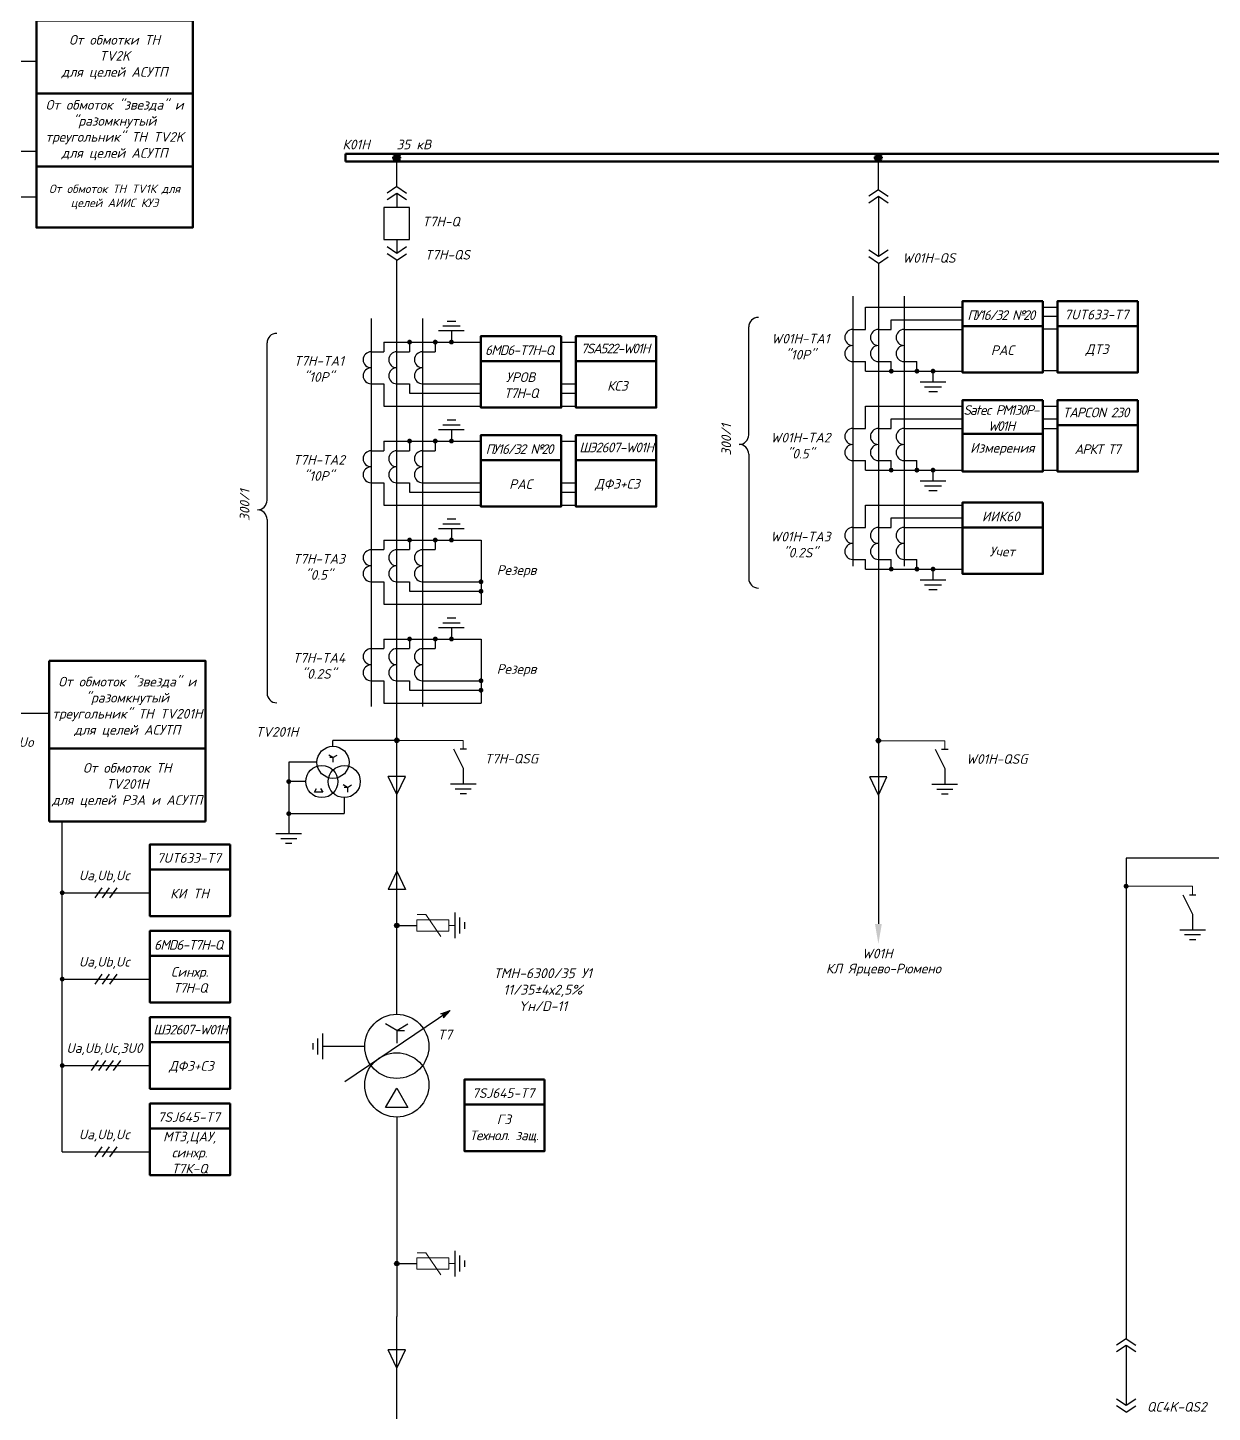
# Model space of a CAD drawing. Header units: millimetres. Extents: x -4534 to -456, y 3875 to 4716.
# Drawn here: x -1539.8 to -1299.8, y 4142.8 to 4423.3 of the extents above; entities that cross this region are included whole.
import ezdxf
from ezdxf.enums import TextEntityAlignment as Align

# ---------------------------------------------------------------- set-up
doc = ezdxf.new("R2010")
doc.units = ezdxf.units.MM
doc.linetypes.add('HIDDEN2', pattern=[0.1875, 0.125, -0.0625])
doc.layers.add('Измерения АСУТП', color=80, linetype='Continuous')
doc.layers.add('РАС АСУТП', color=50, linetype='Continuous')
doc.styles.add('ГОСТ 2.0', font='isocpeur.ttf', dxfattribs={"oblique": 15, "height": 2})
doc.styles.add('ГОСТ 3.0', font='isocpeur.ttf', dxfattribs={"oblique": 15, "height": 3})

# ---------------------------------------------------------------- blocks, each defined once
blk = doc.blocks.new('Точка')
h = blk.add_hatch(color=256)
edge = h.paths.add_edge_path()
edge.add_arc((0, 0), 0.691, 0, 360)
blk.add_circle((0, 0), 0.691)

msp = doc.modelspace()

# ---------------------------------------------------------------- hatches: boundary and pattern name
at = {"linetype": 'HIDDEN2'}
for points in [[(-1464.24, 4396.99, 1), (-1465.78, 4396.99, 1)], [(-1366.67, 4396.99, 1), (-1368.21, 4396.99, 1)]]:
    msp.add_hatch(color=0, dxfattribs=at).paths.add_polyline_path(points)
h = msp.add_hatch(color=0)
h.paths.add_polyline_path([(-1456.11, 4223.53, -0.312627), (-1455.56, 4223.32), (-1454.22, 4224.22)])
h.paths.add_polyline_path([(-1454.22, 4224.22), (-1455.56, 4223.32, -0.317611), (-1455.57, 4222.72)])

# ---------------------------------------------------------------- linework, layer by layer
at = {"color": 0, "lineweight": 50}
for p, q in [((-1475.41, 4397.76), (-1261.25, 4397.76)), ((-1475.41, 4396.22), (-1475.41, 4397.76)), ((-1261.25, 4396.22), (-1475.41, 4396.22)), ((-1535.44, 4277.3), (-1503.78, 4277.3)), ((-1535.44, 4277.3), (-1535.44, 4262.51)), ((-1503.78, 4277.3), (-1503.78, 4262.51)), ((-1535.44, 4262.51), (-1503.78, 4262.51))]:
    msp.add_line(p, q, dxfattribs=at)
at = {"color": 0}
for p, q in [((-1465.01, 4391.11), (-1465.01, 4396.99)), ((-1367.44, 4390.46), (-1367.44, 4396.99)), ((-1465.01, 4391.11), (-1466.96, 4389.81)), ((-1465.01, 4389.73), (-1466.96, 4388.43)), ((-1465.01, 4391.11), (-1463.06, 4389.81)), ((-1465.01, 4389.73), (-1465.01, 4386.91)), ((-1463.06, 4388.43), (-1465.01, 4389.73)), ((-1367.44, 4390.46), (-1369.39, 4389.16)), ((-1367.44, 4390.46), (-1365.49, 4389.16)), ((-1462.41, 4386.91), (-1467.61, 4386.91)), ((-1467.61, 4386.91), (-1467.61, 4380.41)), ((-1462.41, 4380.41), (-1462.41, 4386.91)), ((-1367.44, 4389.08), (-1369.39, 4387.78)), ((-1367.44, 4389.08), (-1367.44, 4386.26)), ((-1365.49, 4387.78), (-1367.44, 4389.08)), ((-1367.44, 4386.26), (-1367.44, 4379.76)), ((-1467.61, 4380.41), (-1462.41, 4380.41)), ((-1465.01, 4377.59), (-1466.96, 4378.89)), ((-1465.01, 4380.41), (-1465.01, 4377.59)), ((-1463.06, 4378.89), (-1465.01, 4377.59)), ((-1367.44, 4379.76), (-1367.44, 4376.94)), ((-1465.01, 4376.21), (-1466.96, 4377.51)), ((-1465.01, 4376.21), (-1463.06, 4377.51)), ((-1465.01, 4223.44), (-1465.01, 4376.21)), ((-1367.44, 4376.94), (-1369.39, 4378.24)), ((-1367.44, 4375.56), (-1369.39, 4376.86)), ((-1365.49, 4378.24), (-1367.44, 4376.94)), ((-1367.44, 4375.56), (-1365.49, 4376.86)), ((-1367.44, 4375.56), (-1367.44, 4241.74)), ((-1370.03, 4362.18), (-1370.03, 4366.71)), ((-1370.03, 4366.71), (-1350.37, 4366.71)), ((-1453.93, 4361.87), (-1453.93, 4359.62)), ((-1372.63, 4362.18), (-1370.03, 4362.18)), ((-1367.44, 4362.18), (-1364.84, 4362.18)), ((-1364.84, 4362.18), (-1364.84, 4364.1)), ((-1362.23, 4362.18), (-1350.37, 4362.18)), ((-1334.13, 4362.29), (-1331.14, 4362.29)), ((-1431.7, 4359.62), (-1428.7, 4359.62)), ((-1470.2, 4357.67), (-1467.6, 4357.67)), ((-1465.01, 4357.67), (-1462.41, 4357.67)), ((-1459.8, 4357.67), (-1457.2, 4357.67)), ((-1372.63, 4355.68), (-1370.03, 4355.68)), ((-1367.44, 4355.68), (-1364.84, 4355.68)), ((-1362.23, 4355.68), (-1359.63, 4355.68)), ((-1356.36, 4351.47), (-1356.36, 4353.73)), ((-1334.13, 4353.84), (-1331.14, 4353.84)), ((-1470.2, 4351.17), (-1467.6, 4351.17)), ((-1467.6, 4351.17), (-1467.6, 4346.63)), ((-1465.01, 4351.17), (-1462.41, 4351.17)), ((-1462.41, 4351.17), (-1462.41, 4349.24)), ((-1459.8, 4351.17), (-1447.94, 4351.17)), ((-1431.7, 4351.17), (-1428.7, 4351.17)), ((-1431.7, 4349.24), (-1428.7, 4349.24)), ((-1467.6, 4346.63), (-1447.94, 4346.63)), ((-1431.7, 4346.63), (-1428.7, 4346.63)), ((-1370.04, 4342.13), (-1370.04, 4346.66)), ((-1370.04, 4346.66), (-1350.38, 4346.66)), ((-1372.64, 4342.13), (-1370.04, 4342.13)), ((-1367.45, 4342.13), (-1364.85, 4342.13)), ((-1364.85, 4342.13), (-1364.85, 4344.05)), ((-1362.24, 4342.13), (-1350.38, 4342.13)), ((-1334.13, 4344.05), (-1331.14, 4344.05)), ((-1453.93, 4341.82), (-1453.93, 4339.57)), ((-1470.2, 4337.62), (-1467.6, 4337.62)), ((-1465.01, 4337.62), (-1462.41, 4337.62)), ((-1459.8, 4337.62), (-1457.2, 4337.62)), ((-1372.64, 4335.63), (-1370.04, 4335.63)), ((-1367.45, 4335.63), (-1364.85, 4335.63)), ((-1362.24, 4335.63), (-1359.64, 4335.63)), ((-1356.37, 4331.42), (-1356.37, 4333.68)), ((-1334.13, 4333.68), (-1331.14, 4333.68)), ((-1470.2, 4331.12), (-1467.6, 4331.12)), ((-1467.6, 4331.12), (-1467.6, 4326.58)), ((-1465.01, 4331.12), (-1462.41, 4331.12)), ((-1462.41, 4331.12), (-1462.41, 4329.19)), ((-1459.8, 4331.12), (-1447.94, 4331.12)), ((-1431.7, 4331.12), (-1428.71, 4331.12)), ((-1467.6, 4326.58), (-1447.94, 4326.58)), ((-1431.7, 4326.58), (-1428.71, 4326.58)), ((-1370.03, 4322.08), (-1370.03, 4326.61)), ((-1370.03, 4326.61), (-1350.37, 4326.61)), ((-1364.84, 4322.08), (-1364.84, 4324)), ((-1453.93, 4321.77), (-1453.93, 4319.52)), ((-1372.63, 4322.08), (-1370.03, 4322.08)), ((-1367.44, 4322.08), (-1364.84, 4322.08)), ((-1362.23, 4322.08), (-1350.37, 4322.08)), ((-1470.2, 4317.57), (-1467.6, 4317.57)), ((-1465.01, 4317.57), (-1462.41, 4317.57)), ((-1459.8, 4317.57), (-1457.2, 4317.57)), ((-1447.94, 4319.52), (-1447.94, 4306.53)), ((-1372.63, 4315.58), (-1370.03, 4315.58)), ((-1367.44, 4315.58), (-1364.84, 4315.58)), ((-1362.23, 4315.58), (-1359.63, 4315.58)), ((-1356.36, 4311.38), (-1356.36, 4313.63)), ((-1470.2, 4311.07), (-1467.6, 4311.07)), ((-1467.6, 4311.07), (-1467.6, 4306.53)), ((-1465.01, 4311.07), (-1462.41, 4311.07)), ((-1462.41, 4311.07), (-1462.41, 4309.14)), ((-1459.8, 4311.07), (-1447.94, 4311.07)), ((-1467.6, 4306.53), (-1447.94, 4306.53)), ((-1453.93, 4301.72), (-1453.93, 4299.47)), ((-1470.2, 4297.52), (-1467.6, 4297.52)), ((-1465.01, 4297.52), (-1462.41, 4297.52)), ((-1459.8, 4297.52), (-1457.2, 4297.52)), ((-1447.94, 4299.47), (-1447.94, 4286.48)), ((-1470.2, 4291.02), (-1467.6, 4291.02)), ((-1467.6, 4291.02), (-1467.6, 4286.48)), ((-1465.01, 4291.02), (-1462.41, 4291.02)), ((-1462.41, 4291.02), (-1462.41, 4289.09)), ((-1459.8, 4291.02), (-1447.94, 4291.02)), ((-1467.6, 4286.48), (-1447.94, 4286.48)), ((-1477.93, 4277.74), (-1477.93, 4278.94)), ((-1465.01, 4278.94), (-1477.93, 4278.94)), ((-1477.93, 4275.47), (-1478.77, 4275.97)), ((-1477.93, 4275.47), (-1478.58, 4275.47)), ((-1477.93, 4275.47), (-1477.09, 4275.97)), ((-1477.93, 4275.47), (-1477.93, 4274.49)), ((-1453.5, 4277.2), (-1451.55, 4273.3)), ((-1452.2, 4277.2), (-1450.9, 4277.2)), ((-1355.93, 4277.13), (-1353.98, 4273.23)), ((-1354.63, 4277.13), (-1353.33, 4277.13)), ((-1481.18, 4274.49), (-1486.89, 4274.49)), ((-1486.89, 4274.49), (-1486.89, 4260.05)), ((-1451.55, 4273.3), (-1451.55, 4270.05)), ((-1353.98, 4273.23), (-1353.98, 4269.98)), ((-1483.45, 4270.59), (-1486.89, 4270.59)), ((-1481.7, 4268.42), (-1481.28, 4269.17)), ((-1480.43, 4269.17), (-1480.01, 4268.42)), ((-1475, 4269.4), (-1475.85, 4269.91)), ((-1475, 4269.4), (-1475.65, 4269.4)), ((-1475, 4269.4), (-1474.16, 4269.91)), ((-1475, 4269.4), (-1475, 4268.42)), ((-1465.01, 4267.94), (-1466.76, 4271.65)), ((-1463.27, 4271.65), (-1466.76, 4271.65)), ((-1465.01, 4267.94), (-1463.27, 4271.65)), ((-1367.44, 4267.87), (-1369.19, 4271.58)), ((-1365.7, 4271.58), (-1369.19, 4271.58)), ((-1367.44, 4267.87), (-1365.7, 4271.58)), ((-1480.01, 4268.42), (-1481.7, 4268.42)), ((-1475.65, 4267.34), (-1475.65, 4264.09)), ((-1486.89, 4264.09), (-1475.65, 4264.09)), ((-1532.79, 4195.58), (-1532.79, 4262.51)), ((-1317.25, 4255.07), (-1317.25, 4238.96)), ((-1300.42, 4255.07), (-1317.25, 4255.07)), ((-1247.21, 4255.07), (-1317.25, 4255.07)), ((-1465.01, 4252.44), (-1466.76, 4248.74)), ((-1465.01, 4252.44), (-1463.27, 4248.74)), ((-1532.79, 4248.06), (-1515.01, 4248.06)), ((-1526.12, 4247.03), (-1524.68, 4249.08)), ((-1524.62, 4247.03), (-1523.18, 4249.08)), ((-1523.12, 4247.03), (-1521.68, 4249.08)), ((-1463.27, 4248.74), (-1466.76, 4248.74)), ((-1305.73, 4247.65), (-1303.78, 4243.75)), ((-1304.43, 4247.65), (-1303.13, 4247.65)), ((-1465.01, 4241.44), (-1460.92, 4241.44)), ((-1303.78, 4243.75), (-1303.78, 4240.5)), ((-1317.25, 4238.96), (-1317.25, 4221.49)), ((-1532.79, 4230.57), (-1515.01, 4230.57)), ((-1526.12, 4229.54), (-1524.68, 4231.59)), ((-1524.62, 4229.54), (-1523.18, 4231.59)), ((-1523.12, 4229.54), (-1521.68, 4231.59)), ((-1475.54, 4209.85), (-1454.23, 4224.21)), ((-1456.11, 4223.53), (-1454.22, 4224.22)), ((-1454.22, 4224.22), (-1455.57, 4222.72)), ((-1465.01, 4220.19), (-1467.26, 4221.49)), ((-1465.01, 4220.19), (-1462.76, 4221.49)), ((-1317.25, 4221.49), (-1317.25, 4157.72)), ((-1465.01, 4220.19), (-1465.01, 4217.59)), ((-1465.01, 4220.19), (-1463.45, 4220.19)), ((-1471.51, 4216.94), (-1480.01, 4216.94)), ((-1532.79, 4213.07), (-1515.01, 4213.07)), ((-1526.87, 4212.05), (-1525.43, 4214.1)), ((-1525.37, 4212.05), (-1523.93, 4214.1)), ((-1523.87, 4212.05), (-1522.43, 4214.1)), ((-1522.37, 4212.05), (-1520.93, 4214.1)), ((-1467.26, 4204.59), (-1465.01, 4208.49)), ((-1465.01, 4208.49), (-1462.76, 4204.59)), ((-1462.76, 4204.59), (-1467.26, 4204.59)), ((-1465.01, 4202.64), (-1465.01, 4162.24)), ((-1526.12, 4194.56), (-1524.68, 4196.6)), ((-1524.62, 4194.56), (-1523.18, 4196.6)), ((-1523.12, 4194.56), (-1521.68, 4196.6)), ((-1532.79, 4195.58), (-1515.01, 4195.58)), ((-1465.01, 4172.94), (-1460.92, 4172.94)), ((-1465.01, 3998.5), (-1465.01, 4162.24)), ((-1317.25, 4157.72), (-1319.2, 4156.42)), ((-1317.25, 4157.72), (-1315.3, 4156.42)), ((-1465.01, 4151.78), (-1466.76, 4155.48)), ((-1463.27, 4155.48), (-1466.76, 4155.48)), ((-1465.01, 4151.78), (-1463.27, 4155.48)), ((-1317.25, 4156.34), (-1319.2, 4155.04)), ((-1317.25, 4156.34), (-1317.25, 4153.52)), ((-1315.3, 4155.04), (-1317.25, 4156.34)), ((-1317.25, 4153.52), (-1317.25, 4147.02)), ((-1317.25, 4147.02), (-1317.25, 4144.2)), ((-1317.25, 4144.2), (-1319.2, 4145.5)), ((-1317.25, 4142.82), (-1319.2, 4144.12)), ((-1315.3, 4145.5), (-1317.25, 4144.2)), ((-1317.25, 4142.82), (-1315.3, 4144.12))]:
    msp.add_line(p, q, dxfattribs=at)
at = {"color": 0, "ltscale": 0.25}
for p, q in [((-1617.89, 4389.02), (-1538.01, 4389.02)), ((-1372.63, 4368.89), (-1372.63, 4314.26)), ((-1362.23, 4368.89), (-1362.23, 4314.26)), ((-1334.13, 4366.71), (-1331.14, 4366.71)), ((-1334.13, 4364.9), (-1331.14, 4364.9)), ((-1470.2, 4364.39), (-1470.2, 4285.83)), ((-1459.8, 4364.39), (-1459.8, 4285.83)), ((-1451.33, 4361.87), (-1456.53, 4361.87)), ((-1452.2, 4362.84), (-1455.66, 4362.84)), ((-1453.06, 4363.82), (-1454.8, 4363.82)), ((-1393.71, 4340.82), (-1393.71, 4362.68)), ((-1364.84, 4364.1), (-1350.37, 4364.1)), ((-1491.29, 4327.59), (-1491.29, 4359.44)), ((-1467.6, 4359.62), (-1467.6, 4357.67)), ((-1467.6, 4359.62), (-1447.94, 4359.62)), ((-1462.41, 4359.62), (-1462.41, 4357.67)), ((-1457.2, 4359.62), (-1457.2, 4357.67)), ((-1370.03, 4353.73), (-1370.03, 4355.68)), ((-1370.03, 4353.73), (-1350.37, 4353.73)), ((-1364.84, 4353.73), (-1364.84, 4355.68)), ((-1359.63, 4353.73), (-1359.63, 4355.68)), ((-1353.76, 4351.47), (-1358.96, 4351.47)), ((-1354.63, 4350.5), (-1358.09, 4350.5)), ((-1462.41, 4349.24), (-1447.94, 4349.24)), ((-1355.49, 4349.52), (-1357.23, 4349.52)), ((-1334.13, 4346.66), (-1331.14, 4346.66)), ((-1452.2, 4342.79), (-1455.66, 4342.79)), ((-1453.06, 4343.77), (-1454.8, 4343.77)), ((-1364.85, 4344.05), (-1350.38, 4344.05)), ((-1334.13, 4342.13), (-1331.14, 4342.13)), ((-1467.6, 4339.57), (-1467.6, 4337.62)), ((-1467.6, 4339.57), (-1447.94, 4339.57)), ((-1462.41, 4339.57), (-1462.41, 4337.62)), ((-1457.2, 4339.57), (-1457.2, 4337.62)), ((-1451.33, 4341.82), (-1456.53, 4341.82)), ((-1431.7, 4339.57), (-1428.71, 4339.57)), ((-1393.71, 4336.93), (-1393.71, 4311.74)), ((-1370.04, 4333.68), (-1370.04, 4335.63)), ((-1370.04, 4333.68), (-1350.38, 4333.68)), ((-1364.85, 4333.68), (-1364.85, 4335.63)), ((-1359.64, 4333.68), (-1359.64, 4335.63)), ((-1353.77, 4331.42), (-1358.97, 4331.42)), ((-1462.41, 4329.19), (-1447.94, 4329.19)), ((-1431.7, 4329.19), (-1428.71, 4329.19)), ((-1354.64, 4330.45), (-1358.1, 4330.45)), ((-1355.5, 4329.47), (-1357.24, 4329.47)), ((-1491.29, 4323.69), (-1491.29, 4288.5)), ((-1452.2, 4322.74), (-1455.66, 4322.74)), ((-1453.06, 4323.72), (-1454.8, 4323.72)), ((-1364.84, 4324), (-1350.37, 4324)), ((-1451.33, 4321.77), (-1456.53, 4321.77)), ((-1467.6, 4319.52), (-1467.6, 4317.57)), ((-1467.6, 4319.52), (-1447.94, 4319.52)), ((-1462.41, 4319.52), (-1462.41, 4317.57)), ((-1457.2, 4319.52), (-1457.2, 4317.57)), ((-1370.03, 4313.63), (-1370.03, 4315.58)), ((-1364.84, 4313.63), (-1364.84, 4315.58)), ((-1359.63, 4313.63), (-1359.63, 4315.58)), ((-1370.03, 4313.63), (-1350.37, 4313.63)), ((-1353.76, 4311.38), (-1358.96, 4311.38)), ((-1462.41, 4309.14), (-1447.94, 4309.14)), ((-1354.63, 4310.4), (-1358.09, 4310.4)), ((-1355.5, 4309.43), (-1357.24, 4309.43)), ((-1453.06, 4303.67), (-1454.8, 4303.67)), ((-1451.33, 4301.72), (-1456.53, 4301.72)), ((-1452.2, 4302.69), (-1455.66, 4302.69)), ((-1467.6, 4299.47), (-1467.6, 4297.52)), ((-1467.6, 4299.47), (-1447.94, 4299.47)), ((-1462.41, 4299.47), (-1462.41, 4297.52)), ((-1457.2, 4299.47), (-1457.2, 4297.52)), ((-1462.41, 4289.09), (-1447.94, 4289.09))]:
    msp.add_line(p, q, dxfattribs=at)
at = {"color": 0, "lineweight": 18}
for p, q in [((-1451.55, 4278.94), (-1465.01, 4278.94)), ((-1451.55, 4277.2), (-1451.55, 4278.94)), ((-1353.98, 4278.87), (-1367.44, 4278.87)), ((-1353.98, 4277.13), (-1353.98, 4278.87)), ((-1303.78, 4249.39), (-1317.25, 4249.39)), ((-1303.78, 4247.65), (-1303.78, 4249.39)), ((-1454.44, 4242.58), (-1460.92, 4242.58)), ((-1460.92, 4240.31), (-1460.92, 4242.58)), ((-1459.13, 4243.65), (-1460.9, 4243.65)), ((-1459.13, 4243.65), (-1460.9, 4243.65)), ((-1456.1, 4239.19), (-1459.13, 4243.65)), ((-1454.44, 4240.31), (-1454.44, 4242.58)), ((-1454.44, 4241.44), (-1453.26, 4241.44)), ((-1454.44, 4240.31), (-1460.92, 4240.31)), ((-1454.44, 4174.08), (-1460.92, 4174.08)), ((-1460.92, 4171.81), (-1460.92, 4174.08)), ((-1459.13, 4175.15), (-1460.9, 4175.15)), ((-1459.13, 4175.15), (-1460.9, 4175.15)), ((-1456.1, 4170.69), (-1459.13, 4175.15)), ((-1454.44, 4171.81), (-1454.44, 4174.08)), ((-1454.44, 4171.81), (-1460.92, 4171.81)), ((-1454.44, 4172.94), (-1453.26, 4172.94))]:
    msp.add_line(p, q, dxfattribs=at)
at = {"color": 0, "lineweight": 25, "ltscale": 0.25}
for p, q in [((-1448.95, 4270.05), (-1454.15, 4270.05)), ((-1351.38, 4269.98), (-1356.58, 4269.98)), ((-1449.92, 4269.08), (-1453.17, 4269.08)), ((-1450.9, 4268.1), (-1452.2, 4268.1)), ((-1352.35, 4269.01), (-1355.6, 4269.01)), ((-1353.33, 4268.03), (-1354.63, 4268.03)), ((-1489.49, 4260.05), (-1484.29, 4260.05)), ((-1488.52, 4259.07), (-1485.27, 4259.07)), ((-1487.54, 4258.1), (-1486.24, 4258.1)), ((-1453.26, 4244.04), (-1453.26, 4238.84)), ((-1452.28, 4243.07), (-1452.28, 4239.82)), ((-1451.31, 4242.09), (-1451.31, 4240.79)), ((-1301.18, 4240.5), (-1306.38, 4240.5)), ((-1302.16, 4239.52), (-1305.41, 4239.52)), ((-1303.13, 4238.55), (-1304.43, 4238.55)), ((-1480.01, 4214.34), (-1480.01, 4219.54)), ((-1481.96, 4216.29), (-1481.96, 4217.59)), ((-1480.99, 4215.32), (-1480.99, 4218.57)), ((-1453.26, 4175.54), (-1453.26, 4170.34)), ((-1452.28, 4174.57), (-1452.28, 4171.32)), ((-1451.31, 4173.59), (-1451.31, 4172.29))]:
    msp.add_line(p, q, dxfattribs=at)
at = {"color": 0, "lineweight": 50, "ltscale": 0.25}
for points in [[(-1538.01, 4395.21), (-1506.35, 4395.21), (-1506.35, 4382.83), (-1538.01, 4382.83)], [(-1314.89, 4367.93), (-1331.14, 4367.93), (-1331.14, 4362.85), (-1314.89, 4362.85)], [(-1314.89, 4362.85), (-1331.14, 4362.85), (-1331.14, 4353.44), (-1314.89, 4353.44)], [(-1431.7, 4360.84), (-1447.95, 4360.84), (-1447.95, 4355.76), (-1431.7, 4355.76)], [(-1412.45, 4360.84), (-1428.7, 4360.84), (-1428.7, 4355.76), (-1412.45, 4355.76)], [(-1431.7, 4355.76), (-1447.95, 4355.76), (-1447.95, 4346.34), (-1431.7, 4346.34)], [(-1412.45, 4355.76), (-1428.7, 4355.76), (-1428.7, 4346.34), (-1412.45, 4346.34)], [(-1314.87, 4347.88), (-1331.12, 4347.88), (-1331.12, 4342.8), (-1314.87, 4342.8)], [(-1314.87, 4342.8), (-1331.12, 4342.8), (-1331.12, 4333.39), (-1314.87, 4333.39)], [(-1412.45, 4340.79), (-1428.7, 4340.79), (-1428.7, 4335.71), (-1412.45, 4335.71)], [(-1412.45, 4335.71), (-1428.7, 4335.71), (-1428.7, 4326.29), (-1412.45, 4326.29)], [(-1334.12, 4327.14), (-1350.37, 4327.14), (-1350.37, 4322.06), (-1334.12, 4322.06)], [(-1334.12, 4322.06), (-1350.37, 4322.06), (-1350.37, 4312.65), (-1334.12, 4312.65)], [(-1498.76, 4257.85), (-1515.01, 4257.85), (-1515.01, 4252.76), (-1498.76, 4252.76)], [(-1498.76, 4252.76), (-1515.01, 4252.76), (-1515.01, 4243.35), (-1498.76, 4243.35)], [(-1498.76, 4240.35), (-1515.01, 4240.35), (-1515.01, 4235.27), (-1498.76, 4235.27)], [(-1498.76, 4235.27), (-1515.01, 4235.27), (-1515.01, 4225.86), (-1498.76, 4225.86)], [(-1498.76, 4222.86), (-1515.01, 4222.86), (-1515.01, 4217.78), (-1498.76, 4217.78)], [(-1498.76, 4217.78), (-1515.01, 4217.78), (-1515.01, 4208.37), (-1498.76, 4208.37)], [(-1435.06, 4210.23), (-1451.31, 4210.23), (-1451.31, 4205.15), (-1435.06, 4205.15)], [(-1498.76, 4205.37), (-1515.01, 4205.37), (-1515.01, 4200.29), (-1498.76, 4200.29)], [(-1435.06, 4205.15), (-1451.31, 4205.15), (-1451.31, 4195.74), (-1435.06, 4195.74)], [(-1498.76, 4200.29), (-1515.01, 4200.29), (-1515.01, 4190.87), (-1498.76, 4190.87)]]:
    msp.add_lwpolyline(points, close=True, dxfattribs=at)
at = {"color": 0, "ltscale": 0.25, "const_width": 0.487}
for points in [[(-1462.65, 4359.62, 1), (-1462.17, 4359.62, 1)], [(-1457.45, 4359.62, 1), (-1456.96, 4359.62, 1)], [(-1454.18, 4359.62, 1), (-1453.69, 4359.62, 1)], [(-1365.08, 4353.73, -1), (-1364.6, 4353.73, -1)], [(-1359.88, 4353.73, -1), (-1359.39, 4353.73, -1)], [(-1356.61, 4353.73, -1), (-1356.12, 4353.73, -1)], [(-1462.65, 4339.57, 1), (-1462.17, 4339.57, 1)], [(-1457.45, 4339.57, 1), (-1456.96, 4339.57, 1)], [(-1454.18, 4339.57, 1), (-1453.69, 4339.57, 1)], [(-1365.09, 4333.68, -1), (-1364.61, 4333.68, -1)], [(-1359.89, 4333.68, -1), (-1359.4, 4333.68, -1)], [(-1356.61, 4333.68, -1), (-1356.13, 4333.68, -1)], [(-1462.65, 4319.52, 1), (-1462.17, 4319.52, 1)], [(-1457.45, 4319.52, 1), (-1456.96, 4319.52, 1)], [(-1454.18, 4319.52, 1), (-1453.69, 4319.52, 1)], [(-1365.08, 4313.63, -1), (-1364.6, 4313.63, -1)], [(-1359.88, 4313.63, -1), (-1359.39, 4313.63, -1)], [(-1356.61, 4313.63, -1), (-1356.12, 4313.63, -1)], [(-1448.19, 4311.07, 1), (-1447.7, 4311.07, 1)], [(-1448.19, 4309.14, 1), (-1447.7, 4309.14, 1)], [(-1462.65, 4299.47, 1), (-1462.17, 4299.47, 1)], [(-1457.45, 4299.47, 1), (-1456.96, 4299.47, 1)], [(-1454.18, 4299.47, 1), (-1453.69, 4299.47, 1)], [(-1448.19, 4291.02, 1), (-1447.7, 4291.02, 1)], [(-1448.19, 4289.09, 1), (-1447.7, 4289.09, 1)], [(-1486.65, 4270.59, 1), (-1487.14, 4270.59, 1)], [(-1486.65, 4264.09, 1), (-1487.14, 4264.09, 1)], [(-1533.03, 4248.06, 1), (-1532.55, 4248.06, 1)], [(-1533.03, 4230.57, 1), (-1532.55, 4230.57, 1)], [(-1533.03, 4213.07, 1), (-1532.55, 4213.07, 1)]]:
    msp.add_lwpolyline(points, format="xyb", close=True, dxfattribs=at)
at = {"color": 0, "lineweight": 18, "const_width": 0.5}
msp.add_lwpolyline([(-1317, 4249.39, -1), (-1317.5, 4249.39, -1)], format="xyb", close=True, dxfattribs=at)
at = {"color": 0, "linetype": 'HIDDEN2'}
for centre in [(-1465.01, 4396.99), (-1367.44, 4396.99)]:
    msp.add_circle(centre, 0.771, dxfattribs=at)
at = {"color": 0}
for centre, radius in [((-1477.93, 4274.49), 3.25), ((-1480.2, 4270.59), 3.25), ((-1475.65, 4270.59), 3.25), ((-1465.01, 4216.94), 6.5), ((-1465.01, 4209.14), 6.5)]:
    msp.add_circle(centre, radius, dxfattribs=at)
at = {"color": 0, "ltscale": 0.25}
for centre, start, end in [((-1391.76, 4362.68), 90, 180), ((-1489.34, 4359.44), 90, 180), ((-1395.66, 4340.83), 270, 0), ((-1395.66, 4336.93), 0, 90), ((-1493.24, 4327.59), 270, 0), ((-1493.24, 4323.69), 0, 90), ((-1391.76, 4311.74), 180, 270), ((-1489.34, 4288.5), 180, 270)]:
    msp.add_arc(centre, 1.95, start, end, dxfattribs=at)
at = {"color": 0}
for centre, radius, start, end in [((-1372.63, 4360.55), 1.62, 90, 270), ((-1367.44, 4360.55), 1.62, 90, 270), ((-1362.23, 4360.55), 1.62, 90, 270), ((-1372.63, 4357.3), 1.62, 90, 270), ((-1367.44, 4357.3), 1.62, 90, 270), ((-1362.23, 4357.3), 1.62, 90, 270), ((-1470.2, 4356.04), 1.62, 90, 270), ((-1465.01, 4356.04), 1.62, 90, 270), ((-1459.8, 4356.04), 1.62, 90, 270), ((-1470.2, 4352.79), 1.62, 90, 270), ((-1465.01, 4352.79), 1.62, 90, 270), ((-1459.8, 4352.79), 1.62, 90, 270), ((-1372.64, 4340.5), 1.62, 90, 270), ((-1367.45, 4340.5), 1.62, 90, 270), ((-1362.24, 4340.5), 1.62, 90, 270), ((-1470.2, 4335.99), 1.62, 90, 270), ((-1465.01, 4335.99), 1.62, 90, 270), ((-1459.8, 4335.99), 1.62, 90, 270), ((-1372.64, 4337.25), 1.62, 90, 270), ((-1367.45, 4337.25), 1.62, 90, 270), ((-1362.24, 4337.25), 1.62, 90, 270), ((-1470.2, 4332.74), 1.62, 90, 270), ((-1465.01, 4332.74), 1.62, 90, 270), ((-1459.8, 4332.74), 1.62, 90, 270), ((-1372.63, 4320.45), 1.62, 90, 270), ((-1367.44, 4320.45), 1.62, 90, 270), ((-1362.23, 4320.45), 1.62, 90, 270), ((-1470.2, 4315.94), 1.62, 90, 270), ((-1465.01, 4315.94), 1.62, 90, 270), ((-1459.8, 4315.94), 1.62, 90, 270), ((-1372.63, 4317.2), 1.62, 90, 270), ((-1367.44, 4317.2), 1.62, 90, 270), ((-1362.23, 4317.2), 1.62, 90, 270), ((-1470.2, 4312.69), 1.62, 90, 270), ((-1465.01, 4312.69), 1.62, 90, 270), ((-1459.8, 4312.69), 1.62, 90, 270), ((-1470.2, 4295.89), 1.62, 90, 270), ((-1465.01, 4295.89), 1.62, 90, 270), ((-1459.8, 4295.89), 1.62, 90, 270), ((-1470.2, 4292.64), 1.62, 90, 270), ((-1465.01, 4292.64), 1.62, 90, 270), ((-1459.8, 4292.64), 1.62, 90, 270), ((-1455.99, 4223.03), 0.519, 323.6941, 103.6185)]:
    msp.add_arc(centre, radius, start, end, dxfattribs=at)
at = {"color": 0, "lineweight": 25}
msp.add_solid([(-1367.44, 4237.7), (-1368.13, 4241.74), (-1366.75, 4241.74)], dxfattribs=at)
at = {"layer": 'Измерения АСУТП', "color": 0}
msp.add_line((-1631.84, 4416.5), (-1538.01, 4416.5), dxfattribs=at)
at = {"layer": 'Измерения АСУТП', "color": 0, "lineweight": 50}
msp.add_lwpolyline([(-1538.01, 4424.79), (-1506.35, 4424.79), (-1506.35, 4410), (-1538.01, 4410)], close=True, dxfattribs=at)
at = {"layer": 'Измерения АСУТП', "color": 0, "lineweight": 50, "ltscale": 0.25}
for points in [[(-1334.12, 4347.88), (-1350.37, 4347.88), (-1350.37, 4341.05), (-1334.12, 4341.05)], [(-1334.13, 4341.05), (-1350.38, 4341.05), (-1350.38, 4333.39), (-1334.13, 4333.39)]]:
    msp.add_lwpolyline(points, close=True, dxfattribs=at)
at = {"layer": 'РАС АСУТП', "color": 0}
for p, q in [((-1558.61, 4398.32), (-1538.01, 4398.32)), ((-1535.44, 4284.4), (-1556.05, 4284.4))]:
    msp.add_line(p, q, dxfattribs=at)
at = {"layer": 'РАС АСУТП', "color": 0, "lineweight": 50}
for points in [[(-1538.01, 4410), (-1506.35, 4410), (-1506.35, 4395.21), (-1538.01, 4395.21)], [(-1535.44, 4295.08), (-1503.78, 4295.08), (-1503.78, 4277.3), (-1535.44, 4277.3)]]:
    msp.add_lwpolyline(points, close=True, dxfattribs=at)
at = {"layer": 'РАС АСУТП', "color": 0, "lineweight": 50, "ltscale": 0.25}
for points in [[(-1334.12, 4367.93), (-1350.37, 4367.93), (-1350.37, 4362.85), (-1334.12, 4362.85)], [(-1334.13, 4362.85), (-1350.38, 4362.85), (-1350.38, 4353.44), (-1334.13, 4353.44)], [(-1431.7, 4340.79), (-1447.95, 4340.79), (-1447.95, 4335.71), (-1431.7, 4335.71)], [(-1431.72, 4335.71), (-1447.97, 4335.71), (-1447.97, 4326.29), (-1431.72, 4326.29)]]:
    msp.add_lwpolyline(points, close=True, dxfattribs=at)

# ---------------------------------------------------------------- block references
at = {"color": 0, "xscale": 0.65, "yscale": 0.65, "zscale": 0.65, "rotation": 180}
for p in [(-1465.01, 4278.94), (-1367.44, 4278.87), (-1465.01, 4241.44), (-1465.01, 4172.94)]:
    msp.add_blockref('Точка', p, dxfattribs=at)

# ---------------------------------------------------------------- texts
at = {"color": 0, "lineweight": 18, "style": 'ГОСТ 3.0', "oblique": 15}
for s, p in [('К01Н', (-1476.01, 4398.67)), ('35 кВ', (-1465.06, 4398.67)), ('TV201H', (-1493.61, 4279.68)), ('W01H', (-1370.76, 4234.77)), ('КЛ Ярцево-Рюмено', (-1378.07, 4231.73))]:
    msp.add_text(s, height=1.95, dxfattribs=at).set_placement(p)
at = {"color": 0, "style": 'ГОСТ 3.0', "oblique": 15}
for p in [(-1398.26, 4339.82), (-1495.83, 4326.58)]:
    msp.add_text('300/1', height=1.95, rotation=90, dxfattribs=at).set_placement(p, align=Align.MIDDLE_CENTER)
at = {"color": 0, "ltscale": 2, "style": 'ГОСТ 3.0', "oblique": 15}
for s, p in [('Ua,Ub,Uc', (-1524.24, 4250.6)), ('Ua,Ub,Uc', (-1524.24, 4233.11)), ('Ua,Ub,Uc,3U0', (-1524.24, 4215.62)), ('Ua,Ub,Uc', (-1524.24, 4198.13))]:
    msp.add_text(s, height=1.95, dxfattribs=at).set_placement(p, align=Align.CENTER)
at = {"color": 0, "ltscale": 2, "style": 'ГОСТ 2.0', "oblique": 15}
msp.add_text('T7', height=2, dxfattribs=at).set_placement((-1455.3, 4219.33), align=Align.MIDDLE_CENTER)
at = {"color": 0, "lineweight": 50, "ltscale": 0.25, "insert": (-1522.18, 4389.02), "char_height": 1.7, "width": 31.6562, "attachment_point": 5, "style": 'ГОСТ 3.0'}
msp.add_mtext('От обмоток ТН TV1К для целей АИИС КУЭ', dxfattribs=at)
at = {"color": 0, "lineweight": 18, "char_height": 1.95, "width": 7.2421, "attachment_point": 1, "style": 'ГОСТ 3.0'}
for s, insert in [('T7H-Q', (-1459.87, 4385)), ('Резерв', (-1444.76, 4314.42)), ('Резерв', (-1444.76, 4294.37)), ('T7H-QSG', (-1447.23, 4276.2)), ('W01H-QSG', (-1349.66, 4276.13))]:
    msp.add_mtext(s, dxfattribs=dict(at, insert=insert))
at = {"color": 0, "ltscale": 2, "attachment_point": 5}
for s, insert, char_height, width, style in [('T7H-QS', (-1454.77, 4377.31), 1.95, 21.6953, 'ГОСТ 3.0'), ('\\pxt5;W01H-QS', (-1357.2, 4376.66), 1.95, 21.6953, 'ГОСТ 3.0'), ('W01H-TA1\\P"10P"', (-1383.23, 4358.69), 1.95, 21.6953, 'ГОСТ 3.0'), ('T7H-TA1\\P"10P"', (-1480.8, 4354.18), 1.95, 21.6953, 'ГОСТ 3.0'), ('W01H-TA2\\P"0.5"', (-1383.22, 4338.64), 1.95, 21.6953, 'ГОСТ 3.0'), ('T7H-TA2\\P"10P"', (-1480.79, 4334.13), 1.95, 21.6953, 'ГОСТ 3.0'), ('W01H-TA3\\P"0.2S"', (-1383.23, 4318.59), 1.95, 21.6953, 'ГОСТ 3.0'), ('T7H-TA3\\P"0.5"', (-1480.8, 4314.08), 1.95, 21.6953, 'ГОСТ 3.0'), ('T7H-TA4\\P"0.2S"', (-1480.79, 4294.03), 1.95, 21.6953, 'ГОСТ 3.0'), ('ТМН-6300/35 У1\\P11/35{\\C256;%%P4х}2,5%\\P{\\fISOCPEUR|b0|i0|c238|p34;Y}н{\\fISOCPEUR|b0|i0|c238|p34;/D-11}', (-1435.42, 4228.43), 2, 44.6631, 'ГОСТ 2.0'), ('QC4K-QS2', (-1307, 4143.92), 1.95, 21.6953, 'ГОСТ 3.0')]:
    msp.add_mtext(s, dxfattribs=dict(at, insert=insert, char_height=char_height, width=width, style=style))
at = {"color": 0, "lineweight": 30, "char_height": 1.95, "attachment_point": 5, "style": 'ГОСТ 3.0'}
for s, insert in [('7UT633-T7', (-1323.26, 4365.19)), ('{\\T0.9;6MD6-\\C0;T7H-Q}', (-1440.22, 4357.99)), ('{\\T0.85;7SA522-W01H}', (-1420.82, 4358.32)), ('{\\T0.9;TAPCON 230}', (-1323.45, 4345.36)), ('{\\T0.9;ШЭ2607-W01H}', (-1420.56, 4338.27)), ('7UT633-T7', (-1507.13, 4255.11)), ('{\\T0.9;6MD6-\\C0;T7H-Q}', (-1507.27, 4237.5)), ('{\\T0.9;ШЭ2607-W01H}', (-1506.87, 4220.34)), ('7SJ645-T7', (-1443.45, 4207.49)), ('7SJ645-T7', (-1507.15, 4202.63))]:
    msp.add_mtext(s, dxfattribs=dict(at, insert=insert))
at = {"color": 0, "char_height": 1.95, "attachment_point": 5, "style": 'ГОСТ 3.0'}
for s, insert in [('{\\T1.05;ДТЗ}', (-1323.09, 4357.98)), ('{\\C0;УРОВ\\P\\T0.9;T7H-Q}', (-1439.91, 4350.89)), ('{\\C0;КСЗ}', (-1420.31, 4350.75)), ('{\\T0.9;АРКТ Т7}', (-1323.09, 4337.93)), ('ДФЗ+СЗ', (-1420.31, 4330.7)), ('{\\T1.05;\\C0;КИ ТН}', (-1506.95, 4247.9)), ('{\\C256;Синхр.\\P\\T0.9;T7H-Q}', (-1506.96, 4230.4)), ('{\\C0;ДФЗ+СЗ}', (-1506.62, 4212.78)), ('{\\T1.05;\\C0;ГЗ\\P\\T0.95;Технол. защ.}', (-1443.27, 4200.28)), ('МТЗ,ЦАУ,\\Pсинхр.\\PТ7К-Q', (-1506.97, 4195.42))]:
    msp.add_mtext(s, dxfattribs=dict(at, insert=insert))
at = {"color": 0, "lineweight": 50, "ltscale": 0.25, "char_height": 1.95, "attachment_point": 5, "style": 'ГОСТ 3.0'}
for s, insert in [('ИИК60', (-1342.64, 4324.29)), ('Учет', (-1342.33, 4317.19))]:
    msp.add_mtext(s, dxfattribs=dict(at, insert=insert))
at = {"color": 0, "insert": (-1519.61, 4269.84), "char_height": 1.95, "width": 31.6562, "attachment_point": 5, "style": 'ГОСТ 3.0'}
msp.add_mtext('От обмоток ТН \\PTV201H\\Pдля целей РЗА и АСУТП ', dxfattribs=at)
at = {"layer": 'Измерения АСУТП', "color": 0, "insert": (-1522.18, 4417.33), "char_height": 1.95, "width": 31.6562, "attachment_point": 5, "style": 'ГОСТ 3.0'}
msp.add_mtext('От обмотки ТН \\PTV2K\\Pдля целей АСУТП ', dxfattribs=at)
at = {"layer": 'Измерения АСУТП', "color": 0, "lineweight": 30, "insert": (-1342.63, 4344.23), "char_height": 1.95, "attachment_point": 5, "style": 'ГОСТ 3.0'}
msp.add_mtext('{\\T0.8;Satec PM130P-\\PW01H}', dxfattribs=at)
at = {"layer": 'Измерения АСУТП', "color": 0, "insert": (-1342.32, 4337.93), "char_height": 1.95, "attachment_point": 5, "style": 'ГОСТ 3.0'}
msp.add_mtext('Измерения', dxfattribs=at)
at = {"layer": 'РАС АСУТП', "color": 0, "ltscale": 2, "style": 'ГОСТ 3.0', "oblique": 15}
msp.add_text('Ua,Ub,Uc,3Uo', height=1.95, dxfattribs=at).set_placement((-1554.01, 4277.61))
at = {"layer": 'РАС АСУТП', "color": 0, "char_height": 1.95, "width": 31.6562, "attachment_point": 5, "style": 'ГОСТ 3.0'}
for s, insert in [('От обмоток "звезда" и "разомкнутый треугольник" ТН TV2K для целей АСУТП', (-1522.18, 4402.54)), ('От обмоток "звезда" и "разомкнутый треугольник" ТН TV201H для целей АСУТП', (-1519.61, 4285.69))]:
    msp.add_mtext(s, dxfattribs=dict(at, insert=insert))
at = {"layer": 'РАС АСУТП', "color": 0, "lineweight": 30, "char_height": 1.95, "attachment_point": 5, "style": 'ГОСТ 3.0'}
for insert in [(-1342.63, 4365.08), (-1440.22, 4337.94)]:
    msp.add_mtext('{\\T0.85;ПУ16/32 №20}', dxfattribs=dict(at, insert=insert))
at = {"layer": 'РАС АСУТП', "color": 0, "char_height": 1.95, "attachment_point": 5, "style": 'ГОСТ 3.0'}
for insert in [(-1342.32, 4357.98), (-1439.91, 4330.84)]:
    msp.add_mtext('РАС', dxfattribs=dict(at, insert=insert))

doc.saveas('drawing.dxf')
